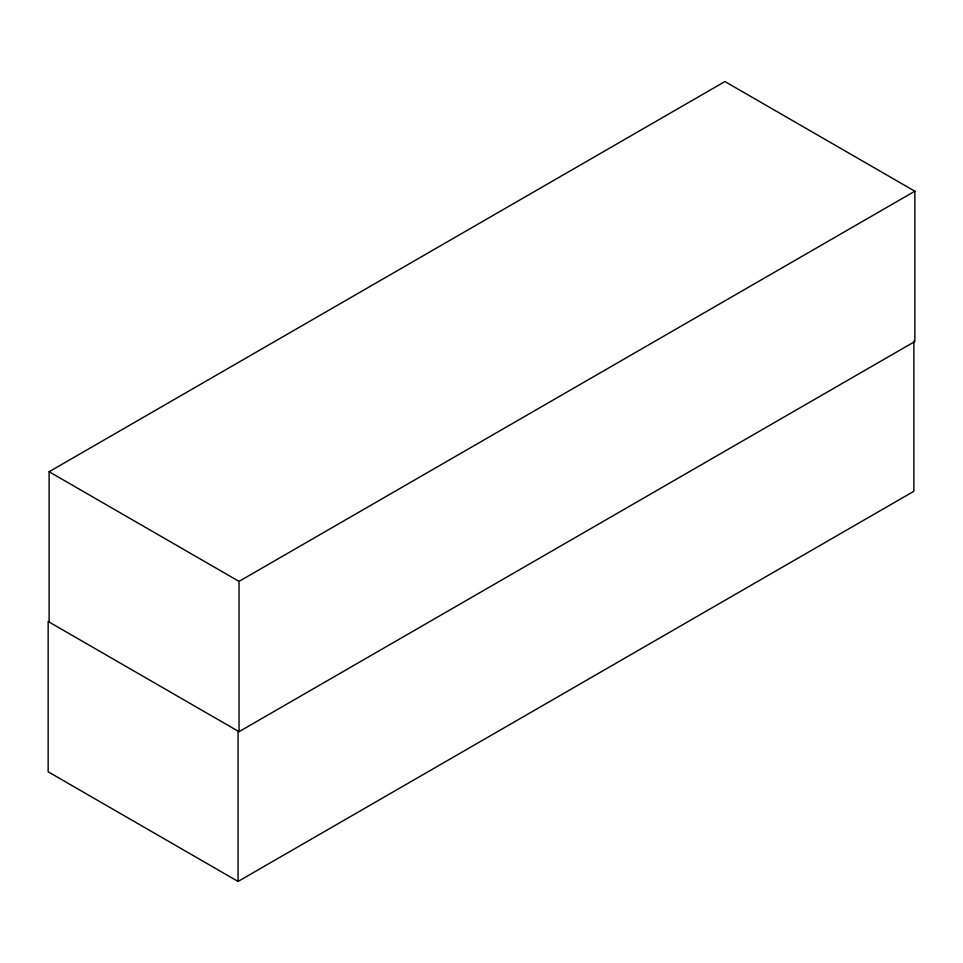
<?xml version="1.0" encoding="UTF-8"?>
<svg xmlns="http://www.w3.org/2000/svg" width="963" height="963" viewBox="0 0 963 963"><rect width="100%" height="100%" fill="white"/><g stroke="black" fill="none" stroke-linecap="round" stroke-linejoin="round"><path stroke-width="1.44" d="M49.113 622.05L49.113 471.738L724.934 81.554L914.85 191.204L914.85 341.516L239.029 731.687L48.15 621.484L48.15 771.796L238.066 881.446L913.887 491.262L913.887 340.95M49.113 471.738L239.029 581.375L914.85 191.204M239.029 581.375L239.029 731.687M238.066 731.134L238.066 881.446"/></g></svg>
